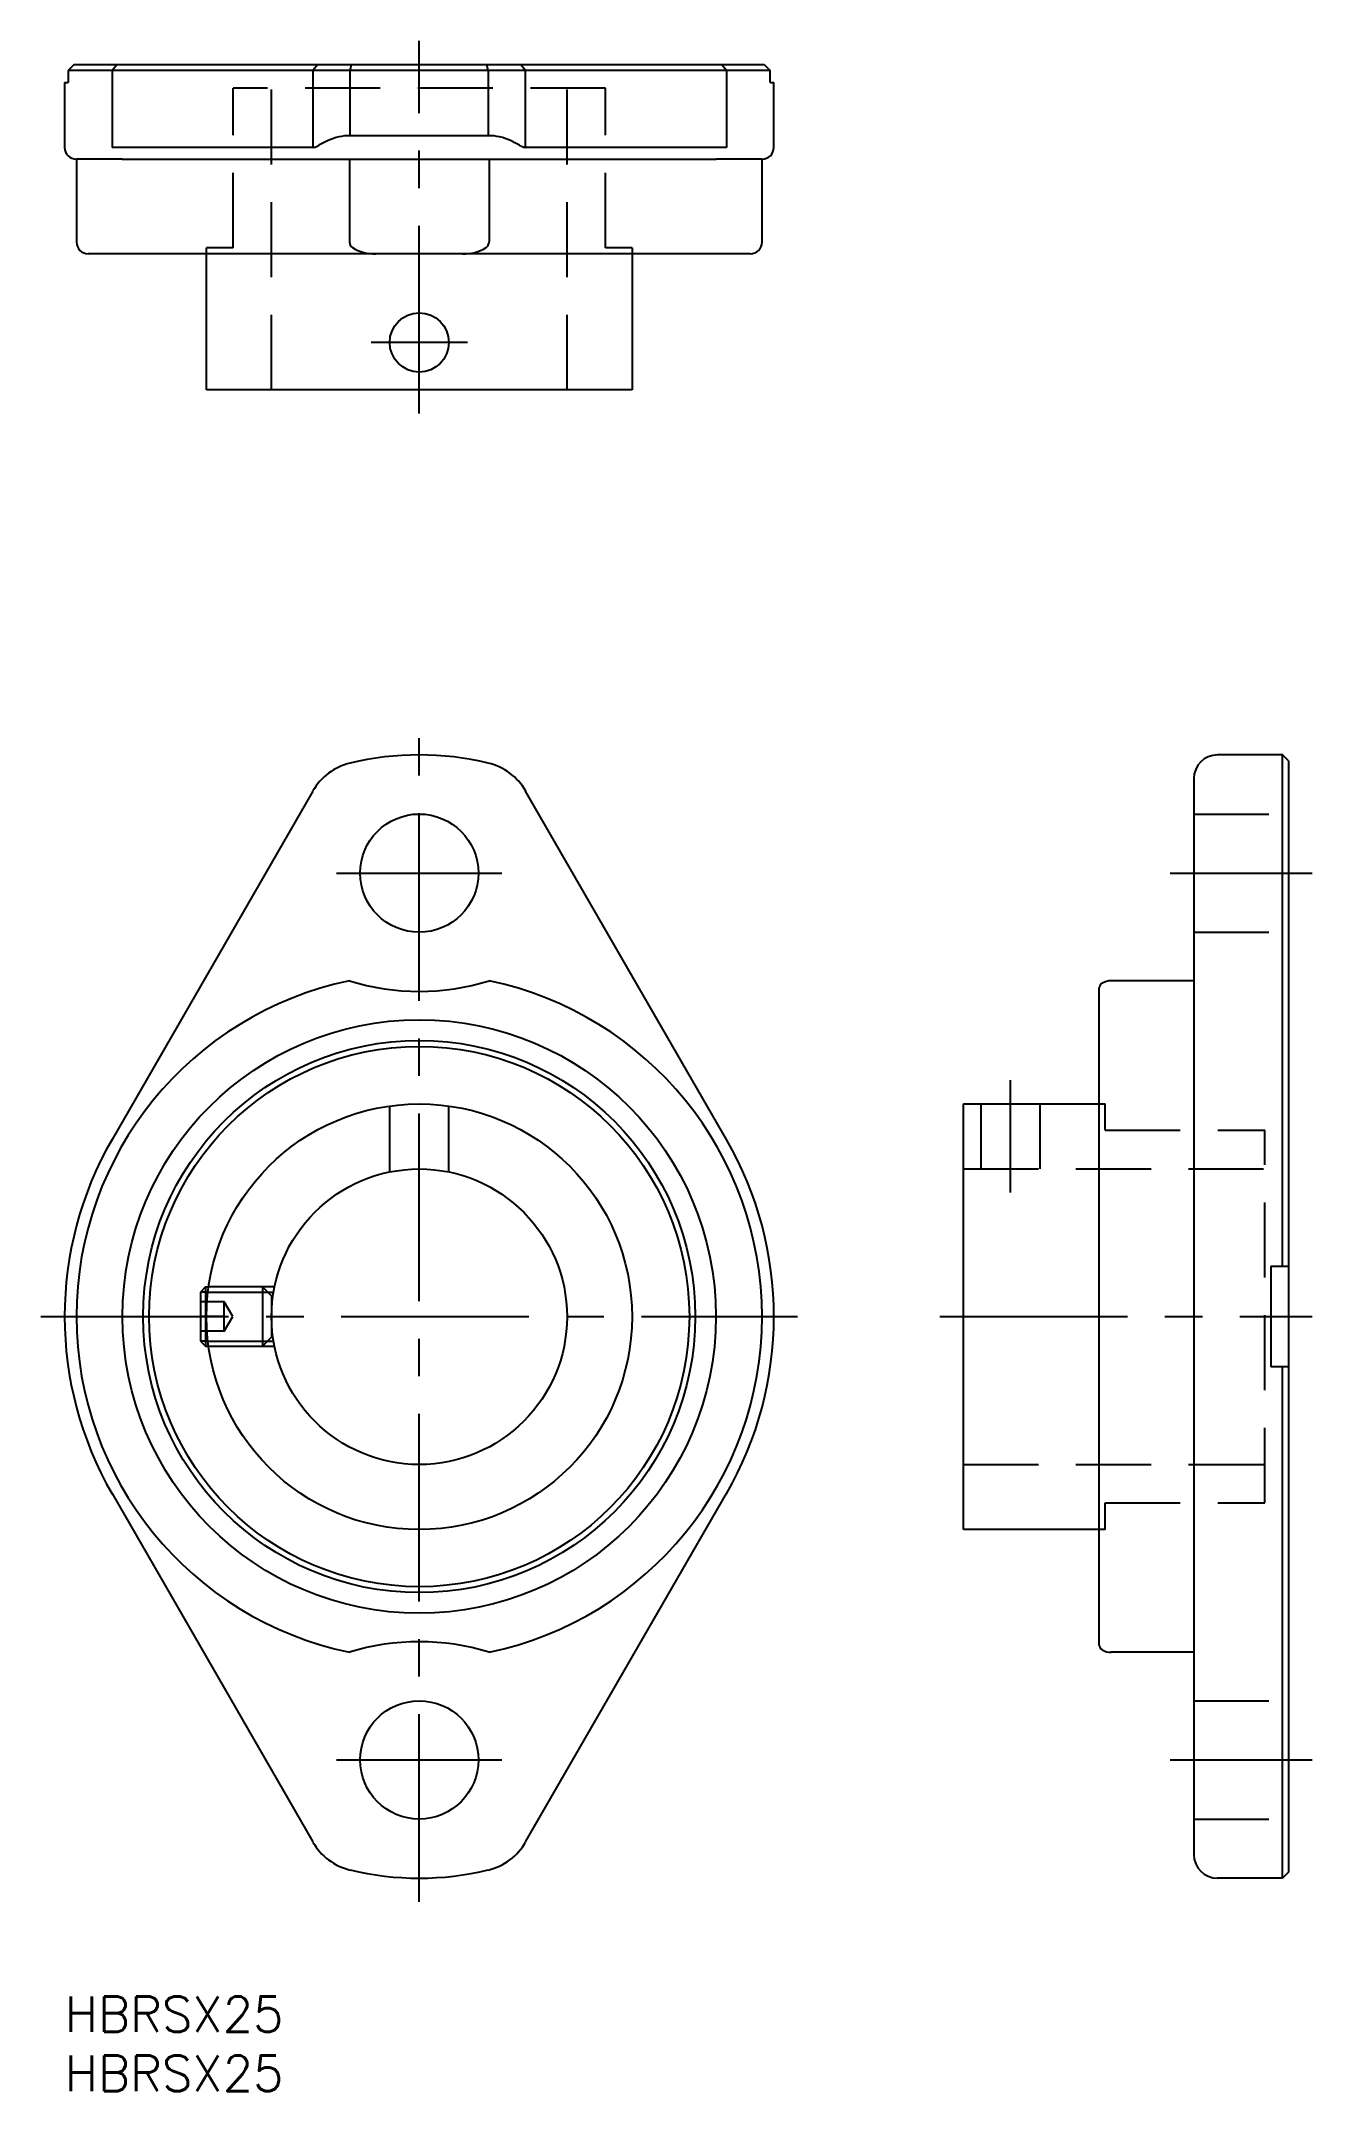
# Model space of a CAD drawing. Extents: x -2 to 106, y -8 to 165.
import ezdxf

# ---------------------------------------------------------------- set-up
doc = ezdxf.new("R2010")
doc.units = 0
doc.header["$LTSCALE"] = 0.5
doc.linetypes.add('CENTER', pattern=[50.8, 31.75, -6.35, 6.35, -6.35])
doc.linetypes.add('DASHED', pattern=[19.05, 12.7, -6.35])
for name, color, linetype in [('MSM_CENTER', 1, 'CENTER'), ('MSM_CONTINUOUS', 7, 'CONTINUOUS'), ('MSM_DASHED', 4, 'DASHED'), ('MSM_NARROW', 5, 'CONTINUOUS'), ('MSM_PART_NUMBER', 7, 'CONTINUOUS')]:
    doc.layers.add(name, color=color, linetype=linetype)
doc.styles.get("Standard").update_dxf_attribs({"font": 'txt.shx', "height": 3, "bigfont": 'bigfont.shx'})

# ---------------------------------------------------------------- blocks, each defined once
blk = doc.blocks.new('*U6')
at = {"layer": 'MSM_PART_NUMBER'}
blk.add_text('HBRSX25', height=3, dxfattribs=at).set_placement((0, -3))
blk = doc.blocks.new('*U7')
at = {"layer": 'MSM_PART_NUMBER'}
blk.add_text('HBRSX25', height=3, dxfattribs=at).set_placement((0, -8))

msp = doc.modelspace()

# ---------------------------------------------------------------- linework, layer by layer
at = {"layer": 'MSM_CENTER'}
for p, q in [((30, 133.88), (30, 165.38)), ((34.07, 139.88), (25.93, 139.88)), ((30, 8), (30, 107)), ((23, 95), (37, 95)), ((93.53, 95), (105.53, 95)), ((80.03, 68), (80.03, 77.5)), ((-2, 57.5), (62, 57.5)), ((74.03, 57.5), (105.53, 57.5)), ((23, 20), (37, 20)), ((93.53, 20), (105.53, 20))]:
    msp.add_line(p, q, dxfattribs=at)
at = {"layer": 'MSM_CONTINUOUS'}
for p, q in [((0.81, 163.38), (0.3, 162.88)), ((0.81, 163.38), (59.19, 163.38)), ((4.44, 163.38), (4.01, 162.88)), ((21.43, 163.38), (21, 162.88)), ((24.16, 162.88), (24.28, 163.38)), ((35.84, 162.88), (35.72, 163.38)), ((39, 162.88), (38.57, 163.38)), ((55.99, 162.88), (55.56, 163.38)), ((59.19, 163.38), (59.7, 162.88)), ((0, 161.88), (0.3, 161.88)), ((0, 161.88), (0, 156.38)), ((0.3, 162.88), (0.3, 161.88)), ((59.7, 162.88), (0.3, 162.88)), ((4.01, 162.88), (4.01, 156.38)), ((21, 162.88), (21, 156.38)), ((24.16, 157.38), (24.16, 162.88)), ((35.84, 162.88), (35.84, 157.38)), ((39, 156.38), (39, 162.88)), ((55.99, 162.88), (55.99, 156.38)), ((59.7, 161.88), (59.7, 162.88)), ((59.7, 161.88), (60, 161.88)), ((60, 156.38), (60, 161.88)), ((21, 156.38), (4.01, 156.38)), ((24.16, 157.38), (35.84, 157.38)), ((55.99, 156.38), (39, 156.38)), ((1, 155.38), (1, 148.38)), ((4.87, 155.38), (1, 155.38)), ((4.88, 155.38), (55.12, 155.38)), ((24.09, 155.38), (24.09, 148.38)), ((35.91, 155.38), (35.91, 148.38)), ((59, 155.38), (55.13, 155.38)), ((59, 148.38), (59, 155.38)), ((58, 147.38), (2, 147.38)), ((12, 135.88), (12, 147.38)), ((48, 147.38), (48, 135.88)), ((48, 135.88), (12, 135.88)), ((103.03, 105), (97.53, 105)), ((103.53, 104.5), (103.03, 105)), ((103.03, 61.75), (103.03, 105)), ((103.53, 104.5), (103.53, 10.5)), ((95.53, 103), (95.53, 12)), ((21, 101.94), (4.01, 72.48)), ((55.99, 72.48), (39, 101.94)), ((87.53, 29.71), (87.53, 85.29)), ((95.53, 85.89), (88.53, 85.89)), ((76.03, 75.5), (87.53, 75.5)), ((76.03, 39.5), (76.03, 75.5)), ((102.03, 61.75), (103.53, 61.75)), ((102.03, 61.75), (102.03, 53.25)), ((11.93, 60), (11.5, 59.57)), ((11.5, 59.57), (11.5, 55.43)), ((11.93, 60), (11.93, 55)), ((11.93, 60), (12.17, 60)), ((11.5, 55.43), (11.93, 55)), ((11.93, 55), (12.17, 55)), ((103.53, 53.25), (102.03, 53.25)), ((103.03, 10), (103.03, 53.25)), ((4.01, 42.52), (21, 13.06)), ((39, 13.06), (55.99, 42.52)), ((87.53, 39.5), (76.03, 39.5)), ((95.53, 29.11), (88.53, 29.11)), ((103.53, 10.5), (103.03, 10)), ((103.03, 10), (97.53, 10))]:
    msp.add_line(p, q, dxfattribs=at)
for centre, radius in [((30, 139.88), 2.5), ((30, 95), 5), ((30, 57.5), 25.1), ((30, 57.5), 23.35), ((30, 57.5), 22.85), ((30, 57.48), 18), ((30, 57.48), 12.5), ((30, 20), 5)]:
    msp.add_circle(centre, radius, dxfattribs=at)
for centre, radius, start, end in [((1, 156.38), 1, 180, 270), ((20.96, 157.31), 0.931, 272.0986, 298.483), ((64.68, 78.05), 89.59, 118.2395, 118.883), ((24.16, 152.85), 4.52, 90.07, 114.4848), ((35.84, 152.85), 4.52, 65.5152, 89.93), ((-4.68, 78.05), 89.59, 61.117, 61.7605), ((39.04, 157.31), 0.931, 241.517, 267.9014), ((59, 156.38), 1, 270, 0), ((2, 148.38), 1, 180, 270), ((24.74, 148.41), 0.646, 182.663, 232.0301), ((26.2, 150.97), 3.59, 238.7833, 272.1453), ((33.8, 150.97), 3.59, 267.8547, 301.2167), ((35.26, 148.41), 0.646, 307.9699, 357.337), ((58, 148.38), 1, 270, 0), ((25.33, 99.45), 5, 103.51, 150.0337), ((30, 80), 25, 76.4895, 103.5105), ((34.67, 99.44), 5.01, 30.009, 76.4472), ((97.53, 103), 2, 90, 180), ((30, 57.5), 29, 101.7521, 258.2479), ((30, 105), 20, 252.8226, 287.1774), ((30, 57.5), 29, 281.7521, 78.2479), ((88.05, 85.24), 0.527, 117.5428, 174.2394), ((88.49, 84.53), 1.36, 88.6206, 120.2871), ((30, 57.5), 30, 150.0333, 209.9667), ((30, 57.5), 30, 330.0333, 29.9667), ((30, 10), 20, 72.8226, 107.1774), ((88.03, 29.75), 0.508, 185.1637, 238.1905), ((88.49, 30.44), 1.34, 237.1084, 271.5263), ((25.33, 15.56), 5.01, 210.009, 256.4472), ((34.67, 15.55), 5, 283.51, 330.0338), ((30, 35), 25, 256.4895, 283.5105), ((97.53, 12), 2, 180, 270)]:
    msp.add_arc(centre, radius, start, end, dxfattribs=at)
at = {"layer": 'MSM_DASHED'}
for p, q in [((45.75, 161.38), (14.25, 161.38)), ((14.25, 147.88), (14.25, 161.38)), ((17.5, 135.88), (17.5, 161.38)), ((42.5, 135.88), (42.5, 161.38)), ((45.75, 147.88), (45.75, 161.38)), ((12, 147.38), (12, 147.88)), ((14.25, 147.88), (12, 147.88)), ((48, 147.88), (45.75, 147.88)), ((48, 147.88), (48, 147.38)), ((95.53, 100), (103.53, 100)), ((95.53, 90), (103.53, 90)), ((27.5, 69.73), (27.5, 75.3)), ((32.5, 69.73), (32.5, 75.3)), ((77.53, 70), (77.53, 75.5)), ((82.53, 70), (82.53, 75.5)), ((87.53, 75.5), (88.03, 75.5)), ((88.03, 73.25), (88.03, 75.5)), ((88.03, 73.25), (101.53, 73.25)), ((101.53, 41.75), (101.53, 73.25)), ((76.03, 70), (101.53, 70)), ((12.12, 59.57), (17.67, 59.57)), ((17.75, 60), (12.17, 60)), ((17.5, 59.25), (16.75, 60)), ((16.75, 60), (16.75, 55)), ((17.5, 59.25), (17.5, 55.75)), ((13.5, 58.75), (11.5, 58.75)), ((13.5, 57.5), (11.5, 57.5)), ((13.5, 56.25), (13.5, 58.75)), ((14.22, 57.5), (13.5, 58.75)), ((13.5, 56.25), (14.22, 57.5)), ((13.5, 56.25), (11.5, 56.25)), ((16.75, 55), (17.5, 55.75)), ((12.12, 55.43), (17.67, 55.43)), ((12.17, 55), (17.75, 55)), ((76.03, 45), (101.53, 45)), ((88.03, 41.75), (101.53, 41.75)), ((88.03, 39.5), (88.03, 41.75)), ((88.03, 39.5), (87.53, 39.5)), ((95.53, 25), (103.53, 25)), ((95.53, 15), (103.53, 15))]:
    msp.add_line(p, q, dxfattribs=at)
at = {"layer": 'MSM_NARROW'}
for p, q in [((12.12, 59.57), (11.5, 59.57)), ((12.12, 55.43), (11.5, 55.43))]:
    msp.add_line(p, q, dxfattribs=at)

# ---------------------------------------------------------------- block references
at = {"layer": 'MSM_CONTINUOUS'}
for name in ['*U6', '*U7']:
    msp.add_blockref(name, (0, 0), dxfattribs=at)

doc.saveas('drawing.dxf')
